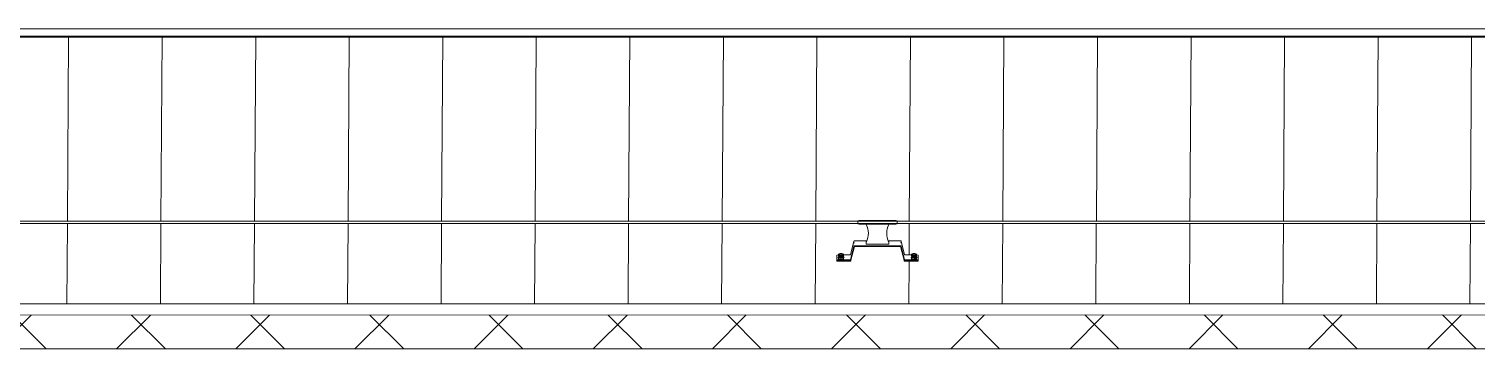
# Model space of a CAD drawing. Header units: millimetres. Extents: x 900982 to 1200730, y -305 to 27743.
# Drawn here: x 931736 to 936888, y 16569 to 17711 of the extents above; entities that cross this region are included whole.
import ezdxf

# ---------------------------------------------------------------- set-up
doc = ezdxf.new("R2010")
doc.units = ezdxf.units.MM
for name, color, linetype, lineweight in [('A-ROOF', 132, 'Continuous', 5), ('A-ROOF-PATT', 132, 'Continuous', 15), ('Q-SPCQ', 91, 'Continuous', 5)]:
    doc.layers.add(name, color=color, linetype=linetype, lineweight=lineweight)

# ---------------------------------------------------------------- blocks, each defined once
blk = doc.blocks.new('Static Line_Sayfa_Metal Deck_Pan Mount - Up to 15 _ pitch - Max 2 Users-1845519-SECTION - GRIDS 2A')
at = {"layer": 'Q-SPCQ'}
for p, q in [((1010152.4, 17024.9), (917357.6, 17024.9)), ((917357.6, 17016.9), (1010152.4, 17016.9)), ((934691.5, 17027.2), (934687.2, 17026.2)), ((934687.2, 17015.7), (934691.5, 17014.7)), ((934820.6, 17027.4), (934693.8, 17027.4)), ((934693.8, 17014.4), (934820.6, 17014.4)), ((934717.2, 17014.5), (934717.2, 17016.4)), ((934717.2, 17013.3), (934717.2, 17014.5)), ((934797.2, 17014.5), (934717.2, 17014.5)), ((934717.2, 17013.6), (934717.2, 17013.3)), ((934797.2, 17016.4), (934797.2, 17014.5)), ((934797.2, 17014.5), (934797.2, 17013.3)), ((934797.2, 17013.3), (934797.2, 17013.6)), ((934827.2, 17026.2), (934822.9, 17027.2)), ((934822.9, 17014.7), (934827.2, 17015.7)), ((934661, 16905.9), (934673.4, 16954.2)), ((934674.4, 16949.8), (934673.4, 16946)), ((934674.4, 16954.9), (934718.9, 16954.9)), ((934717.2, 16951.6), (934717.2, 16951.8)), ((934717.2, 16951.8), (934717.2, 16949.8)), ((934717.2, 16949.6), (934717.2, 16951.6)), ((934795.5, 16954.9), (934840.2, 16954.9)), ((934797.2, 16949.8), (934797.2, 16951.8)), ((934797.2, 16951.8), (934797.2, 16951.6)), ((934797.2, 16951.6), (934797.2, 16949.6)), ((934841.1, 16946.4), (934840.2, 16950.1)), ((934841.2, 16954.2), (934853.7, 16905.9)), ((934612.2, 16888.6), (934612.3, 16904.3)), ((934618.3, 16905.2), (934618.3, 16903.9)), ((934618.3, 16901.2), (934618.3, 16899.9)), ((934627.3, 16902.3), (934622.4, 16902.1)), ((934622.4, 16902.1), (934622.4, 16901.6)), ((934622.4, 16902.1), (934622.4, 16897.5)), ((934622.4, 16901.6), (934627.3, 16901.3)), ((934622.4, 16901.6), (934622.4, 16897)), ((934627.3, 16905.1), (934633.3, 16905.1)), ((934632.1, 16902.1), (934627.3, 16902.3)), ((934627.3, 16902.3), (934627.3, 16897.7)), ((934627.3, 16901.3), (934632.1, 16901.6)), ((934627.3, 16896.8), (934627.3, 16901.3)), ((934632.1, 16901.6), (934632.1, 16902.1)), ((934632.1, 16902.1), (934632.1, 16897.5)), ((934632.1, 16901.6), (934632.1, 16897)), ((934635.1, 16905.1), (934660, 16905.1)), ((934636.3, 16903.9), (934636.3, 16905.2)), ((934636.3, 16899.9), (934636.3, 16901.2)), ((934673.3, 16936.8), (934660.8, 16888.4)), ((934662.4, 16886.5), (934674.9, 16934.8)), ((934840.1, 16937.5), (934674.3, 16937.5)), ((934675.9, 16935.5), (934838.5, 16935.5)), ((934717.2, 16943.2), (934797.2, 16943.2)), ((934839.5, 16934.8), (934852, 16886.5)), ((934853.6, 16888.4), (934841.1, 16936.8)), ((934854.6, 16905.1), (934879.5, 16905.1)), ((934878.3, 16905.2), (934878.3, 16903.9)), ((934878.3, 16901.2), (934878.3, 16899.9)), ((934881.3, 16905.1), (934887.3, 16905.1)), ((934887.3, 16902.3), (934882.4, 16902.1)), ((934882.4, 16902.1), (934882.4, 16901.6)), ((934882.4, 16902.1), (934882.4, 16897.5)), ((934882.4, 16901.6), (934887.3, 16901.3)), ((934882.4, 16901.6), (934882.4, 16897)), ((934892.1, 16902.1), (934887.3, 16902.3)), ((934887.3, 16902.3), (934887.3, 16897.7)), ((934887.3, 16901.3), (934892.1, 16901.6)), ((934887.3, 16896.8), (934887.3, 16901.3)), ((934892.1, 16901.6), (934892.1, 16902.1)), ((934892.1, 16902.1), (934892.1, 16897.5)), ((934892.1, 16901.6), (934892.1, 16897)), ((934896.3, 16903.9), (934896.3, 16905.2)), ((934896.3, 16899.9), (934896.3, 16901.2)), ((934902.2, 16888.6), (934902.3, 16904.3)), ((934902.3, 16903.1), (934902.3, 16900.1)), ((934612.2, 16888.6), (934612.2, 16886.6)), ((934612.2, 16885.7), (934612.2, 16888.6)), ((934662.2, 16885.7), (934612.2, 16885.7)), ((934612.2, 16885.7), (934612.2, 16882.7)), ((934612.2, 16882.7), (934662.2, 16882.7)), ((934622.6, 16897.5), (934618.1, 16896.9)), ((934618.2, 16894.2), (934618.2, 16892.9)), ((934618.2, 16890.3), (934618.2, 16888.9)), ((934659.9, 16887.7), (934622.2, 16887.7)), ((934622.2, 16885.7), (934661.4, 16885.7)), ((934622.4, 16896.7), (934627.3, 16896.9)), ((934627.3, 16895.9), (934622.4, 16896.2)), ((934627.3, 16896.9), (934632.1, 16896.7)), ((934632.1, 16896.2), (934627.3, 16895.9)), ((934636.4, 16896.9), (934631.9, 16897.5)), ((934636.2, 16892.9), (934636.2, 16894.2)), ((934636.2, 16888.9), (934636.2, 16890.3)), ((934662.2, 16882.7), (934662.2, 16885.7)), ((934852.2, 16885.7), (934852.2, 16882.7)), ((934902.2, 16885.7), (934852.2, 16885.7)), ((934852.2, 16882.7), (934902.2, 16882.7)), ((934853, 16885.7), (934892.2, 16885.7)), ((934892.2, 16887.7), (934854.5, 16887.7)), ((934882.6, 16897.5), (934878.1, 16896.9)), ((934878.2, 16894.2), (934878.2, 16892.9)), ((934878.2, 16890.3), (934878.2, 16888.9)), ((934887.3, 16896.9), (934882.4, 16896.7)), ((934892.1, 16896.7), (934887.3, 16896.9)), ((934887.3, 16895.9), (934892.1, 16896.2)), ((934896.4, 16896.9), (934891.9, 16897.5)), ((934896.2, 16892.9), (934896.2, 16894.2)), ((934896.2, 16888.9), (934896.2, 16890.3)), ((934902.2, 16885.7), (934902.2, 16888.6)), ((934902.2, 16882.7), (934902.2, 16885.7))]:
    blk.add_line(p, q, dxfattribs=at)
at = {"layer": 'Q-SPCQ', "flags": 128}
for points in [[(934691.5, 17027.2), (934691.9, 17027.3), (934692.3, 17027.3), (934692.7, 17027.4), (934693.1, 17027.4), (934693.5, 17027.4), (934693.8, 17027.4)], [(934693.8, 17014.4), (934693.4, 17014.4), (934693, 17014.5), (934692.6, 17014.5), (934692.2, 17014.6), (934691.8, 17014.6), (934691.5, 17014.7)], [(934820.6, 17027.4), (934821, 17027.4), (934821.4, 17027.4), (934821.8, 17027.4), (934822.2, 17027.3), (934822.6, 17027.2), (934822.9, 17027.2)], [(934822.9, 17014.7), (934822.5, 17014.6), (934822.1, 17014.6), (934821.8, 17014.5), (934821.4, 17014.5), (934821, 17014.4), (934820.6, 17014.4)], [(934618.2, 16894.2), (934618.6, 16895.9), (934619.3, 16897), (934619.9, 16897.5), (934620.4, 16897.8), (934620.8, 16898), (934621, 16898.1), (934621.3, 16898.2), (934621.5, 16898.2), (934621.7, 16898.3), (934621.8, 16898.3), (934622, 16898.4), (934622.1, 16898.4), (934622.3, 16898.4), (934622.5, 16898.4), (934622.6, 16898.5), (934622.8, 16898.5), (934622.9, 16898.5), (934623.1, 16898.5), (934623.3, 16898.5), (934623.4, 16898.5), (934623.6, 16898.6), (934623.8, 16898.6), (934623.9, 16898.6), (934624.1, 16898.6), (934624.3, 16898.6), (934624.5, 16898.6), (934624.7, 16898.6), (934624.9, 16898.6), (934625.1, 16898.6), (934625.3, 16898.6), (934625.5, 16898.7), (934625.7, 16898.7), (934625.9, 16898.7), (934626.1, 16898.7), (934626.3, 16898.7), (934626.5, 16898.7), (934626.8, 16898.7), (934627, 16898.7), (934627.2, 16898.7), (934627.2, 16898.7)], [(934618.3, 16905.2), (934618.7, 16906.9), (934619.4, 16907.9), (934620, 16908.5), (934620.5, 16908.8), (934620.8, 16909), (934621.1, 16909.1), (934621.3, 16909.2), (934621.5, 16909.2), (934621.7, 16909.3), (934621.9, 16909.3), (934622.1, 16909.3), (934622.2, 16909.3), (934622.4, 16909.4), (934622.5, 16909.4), (934622.7, 16909.4), (934622.8, 16909.4), (934623, 16909.5), (934623.2, 16909.5), (934623.3, 16909.5), (934623.5, 16909.5), (934623.7, 16909.5), (934623.8, 16909.5), (934624, 16909.5), (934624.2, 16909.6), (934624.4, 16909.6), (934624.6, 16909.6), (934624.8, 16909.6), (934625, 16909.6), (934625.2, 16909.6), (934625.4, 16909.6), (934625.6, 16909.6), (934625.8, 16909.6), (934626, 16909.6), (934626.2, 16909.6), (934626.4, 16909.6), (934626.6, 16909.6), (934626.8, 16909.6), (934627, 16909.6), (934627.2, 16909.6), (934627.3, 16909.6)], [(934618.3, 16901.2), (934618.6, 16902.9), (934619.4, 16904), (934620, 16904.5), (934620.4, 16904.8), (934620.8, 16905), (934621.1, 16905.1), (934621.3, 16905.2), (934621.5, 16905.2), (934621.7, 16905.3), (934621.9, 16905.3), (934622, 16905.3), (934622.2, 16905.4), (934622.3, 16905.4), (934622.5, 16905.4), (934622.7, 16905.4), (934622.8, 16905.4), (934623, 16905.5), (934623.1, 16905.5), (934623.3, 16905.5), (934623.5, 16905.5), (934623.6, 16905.5), (934623.8, 16905.5), (934624, 16905.6), (934624.2, 16905.6), (934624.4, 16905.6), (934624.5, 16905.6), (934624.7, 16905.6), (934624.9, 16905.6), (934625.1, 16905.6), (934625.3, 16905.6), (934625.5, 16905.6), (934625.7, 16905.6), (934626, 16905.6), (934626.2, 16905.6), (934626.4, 16905.6), (934626.6, 16905.6), (934626.8, 16905.7), (934627, 16905.7), (934627.2, 16905.7), (934627.3, 16905.7)], [(934636.2, 16894.2), (934635.9, 16895.9), (934635.2, 16897), (934634.5, 16897.5), (934634.1, 16897.8), (934633.7, 16898), (934633.4, 16898.1), (934633.2, 16898.2), (934633, 16898.2), (934632.8, 16898.3), (934632.6, 16898.3), (934632.5, 16898.4), (934632.3, 16898.4), (934632.2, 16898.4), (934632, 16898.4), (934631.9, 16898.5), (934631.7, 16898.5), (934631.5, 16898.5), (934631.4, 16898.5), (934631.2, 16898.5), (934631.1, 16898.5), (934630.9, 16898.6), (934630.7, 16898.6), (934630.5, 16898.6), (934630.3, 16898.6), (934630.2, 16898.6), (934630, 16898.6), (934629.8, 16898.6), (934629.6, 16898.6), (934629.4, 16898.6), (934629.2, 16898.6), (934629, 16898.7), (934628.8, 16898.7), (934628.6, 16898.7), (934628.4, 16898.7), (934628.1, 16898.7), (934627.9, 16898.7), (934627.7, 16898.7), (934627.5, 16898.7), (934627.3, 16898.7), (934627.2, 16898.7)], [(934636.3, 16905.2), (934635.9, 16906.9), (934635.2, 16907.9), (934634.6, 16908.5), (934634.1, 16908.8), (934633.8, 16909), (934633.5, 16909.1), (934633.3, 16909.2), (934633.1, 16909.2), (934632.9, 16909.3), (934632.7, 16909.3), (934632.6, 16909.3), (934632.4, 16909.3), (934632.2, 16909.4), (934632.1, 16909.4), (934631.9, 16909.4), (934631.8, 16909.4), (934631.6, 16909.5), (934631.5, 16909.5), (934631.3, 16909.5), (934631.1, 16909.5), (934630.9, 16909.5), (934630.8, 16909.5), (934630.6, 16909.5), (934630.4, 16909.6), (934630.2, 16909.6), (934630, 16909.6), (934629.8, 16909.6), (934629.6, 16909.6), (934629.5, 16909.6), (934629.2, 16909.6), (934629, 16909.6), (934628.8, 16909.6), (934628.6, 16909.6), (934628.4, 16909.6), (934628.2, 16909.6), (934628, 16909.6), (934627.8, 16909.6), (934627.6, 16909.6), (934627.4, 16909.6), (934627.3, 16909.6)], [(934636.3, 16901.2), (934635.9, 16902.9), (934635.2, 16904), (934634.6, 16904.5), (934634.1, 16904.8), (934633.8, 16905), (934633.5, 16905.1), (934633.2, 16905.2), (934633, 16905.2), (934632.9, 16905.3), (934632.7, 16905.3), (934632.5, 16905.3), (934632.4, 16905.4), (934632.2, 16905.4), (934632.1, 16905.4), (934631.9, 16905.4), (934631.7, 16905.4), (934631.6, 16905.5), (934631.4, 16905.5), (934631.3, 16905.5), (934631.1, 16905.5), (934630.9, 16905.5), (934630.7, 16905.5), (934630.6, 16905.6), (934630.4, 16905.6), (934630.2, 16905.6), (934630, 16905.6), (934629.8, 16905.6), (934629.6, 16905.6), (934629.4, 16905.6), (934629.2, 16905.6), (934629, 16905.6), (934628.8, 16905.6), (934628.6, 16905.6), (934628.4, 16905.6), (934628.2, 16905.6), (934628, 16905.6), (934627.8, 16905.7), (934627.6, 16905.7), (934627.3, 16905.7), (934627.3, 16905.7)], [(934878.2, 16894.2), (934878.6, 16895.9), (934879.3, 16897), (934879.9, 16897.5), (934880.4, 16897.8), (934880.8, 16898), (934881, 16898.1), (934881.3, 16898.2), (934881.5, 16898.2), (934881.7, 16898.3), (934881.8, 16898.3), (934882, 16898.4), (934882.1, 16898.4), (934882.3, 16898.4), (934882.5, 16898.4), (934882.6, 16898.5), (934882.8, 16898.5), (934882.9, 16898.5), (934883.1, 16898.5), (934883.3, 16898.5), (934883.4, 16898.5), (934883.6, 16898.6), (934883.8, 16898.6), (934883.9, 16898.6), (934884.1, 16898.6), (934884.3, 16898.6), (934884.5, 16898.6), (934884.7, 16898.6), (934884.9, 16898.6), (934885.1, 16898.6), (934885.3, 16898.6), (934885.5, 16898.7), (934885.7, 16898.7), (934885.9, 16898.7), (934886.1, 16898.7), (934886.3, 16898.7), (934886.5, 16898.7), (934886.8, 16898.7), (934887, 16898.7), (934887.2, 16898.7), (934887.2, 16898.7)], [(934878.3, 16905.2), (934878.7, 16906.9), (934879.4, 16907.9), (934880, 16908.5), (934880.5, 16908.8), (934880.8, 16909), (934881.1, 16909.1), (934881.3, 16909.2), (934881.5, 16909.2), (934881.7, 16909.3), (934881.9, 16909.3), (934882.1, 16909.3), (934882.2, 16909.3), (934882.4, 16909.4), (934882.5, 16909.4), (934882.7, 16909.4), (934882.8, 16909.4), (934883, 16909.5), (934883.2, 16909.5), (934883.3, 16909.5), (934883.5, 16909.5), (934883.7, 16909.5), (934883.8, 16909.5), (934884, 16909.5), (934884.2, 16909.6), (934884.4, 16909.6), (934884.6, 16909.6), (934884.8, 16909.6), (934885, 16909.6), (934885.2, 16909.6), (934885.4, 16909.6), (934885.6, 16909.6), (934885.8, 16909.6), (934886, 16909.6), (934886.2, 16909.6), (934886.4, 16909.6), (934886.6, 16909.6), (934886.8, 16909.6), (934887, 16909.6), (934887.2, 16909.6), (934887.3, 16909.6)], [(934878.3, 16901.2), (934878.6, 16902.9), (934879.4, 16904), (934880, 16904.5), (934880.4, 16904.8), (934880.8, 16905), (934881.1, 16905.1), (934881.3, 16905.2), (934881.5, 16905.2), (934881.7, 16905.3), (934881.9, 16905.3), (934882, 16905.3), (934882.2, 16905.4), (934882.3, 16905.4), (934882.5, 16905.4), (934882.7, 16905.4), (934882.8, 16905.4), (934883, 16905.5), (934883.1, 16905.5), (934883.3, 16905.5), (934883.5, 16905.5), (934883.6, 16905.5), (934883.8, 16905.5), (934884, 16905.6), (934884.2, 16905.6), (934884.4, 16905.6), (934884.5, 16905.6), (934884.7, 16905.6), (934884.9, 16905.6), (934885.1, 16905.6), (934885.3, 16905.6), (934885.5, 16905.6), (934885.7, 16905.6), (934886, 16905.6), (934886.2, 16905.6), (934886.4, 16905.6), (934886.6, 16905.6), (934886.8, 16905.7), (934887, 16905.7), (934887.2, 16905.7), (934887.3, 16905.7)], [(934896.2, 16894.2), (934895.9, 16895.9), (934895.2, 16897), (934894.5, 16897.5), (934894.1, 16897.8), (934893.7, 16898), (934893.4, 16898.1), (934893.2, 16898.2), (934893, 16898.2), (934892.8, 16898.3), (934892.6, 16898.3), (934892.5, 16898.4), (934892.3, 16898.4), (934892.2, 16898.4), (934892, 16898.4), (934891.9, 16898.5), (934891.7, 16898.5), (934891.5, 16898.5), (934891.4, 16898.5), (934891.2, 16898.5), (934891.1, 16898.5), (934890.9, 16898.6), (934890.7, 16898.6), (934890.5, 16898.6), (934890.3, 16898.6), (934890.2, 16898.6), (934890, 16898.6), (934889.8, 16898.6), (934889.6, 16898.6), (934889.4, 16898.6), (934889.2, 16898.6), (934889, 16898.7), (934888.8, 16898.7), (934888.6, 16898.7), (934888.4, 16898.7), (934888.1, 16898.7), (934887.9, 16898.7), (934887.7, 16898.7), (934887.5, 16898.7), (934887.3, 16898.7), (934887.2, 16898.7)], [(934896.3, 16905.2), (934895.9, 16906.9), (934895.2, 16907.9), (934894.6, 16908.5), (934894.1, 16908.8), (934893.8, 16909), (934893.5, 16909.1), (934893.3, 16909.2), (934893.1, 16909.2), (934892.9, 16909.3), (934892.7, 16909.3), (934892.6, 16909.3), (934892.4, 16909.3), (934892.2, 16909.4), (934892.1, 16909.4), (934891.9, 16909.4), (934891.8, 16909.4), (934891.6, 16909.5), (934891.5, 16909.5), (934891.3, 16909.5), (934891.1, 16909.5), (934890.9, 16909.5), (934890.8, 16909.5), (934890.6, 16909.5), (934890.4, 16909.6), (934890.2, 16909.6), (934890, 16909.6), (934889.8, 16909.6), (934889.6, 16909.6), (934889.5, 16909.6), (934889.2, 16909.6), (934889, 16909.6), (934888.8, 16909.6), (934888.6, 16909.6), (934888.4, 16909.6), (934888.2, 16909.6), (934888, 16909.6), (934887.8, 16909.6), (934887.6, 16909.6), (934887.4, 16909.6), (934887.3, 16909.6)], [(934896.3, 16901.2), (934895.9, 16902.9), (934895.2, 16904), (934894.6, 16904.5), (934894.1, 16904.8), (934893.8, 16905), (934893.5, 16905.1), (934893.2, 16905.2), (934893, 16905.2), (934892.9, 16905.3), (934892.7, 16905.3), (934892.5, 16905.3), (934892.4, 16905.4), (934892.2, 16905.4), (934892.1, 16905.4), (934891.9, 16905.4), (934891.7, 16905.4), (934891.6, 16905.5), (934891.4, 16905.5), (934891.3, 16905.5), (934891.1, 16905.5), (934890.9, 16905.5), (934890.7, 16905.5), (934890.6, 16905.6), (934890.4, 16905.6), (934890.2, 16905.6), (934890, 16905.6), (934889.8, 16905.6), (934889.6, 16905.6), (934889.4, 16905.6), (934889.2, 16905.6), (934889, 16905.6), (934888.8, 16905.6), (934888.6, 16905.6), (934888.4, 16905.6), (934888.2, 16905.6), (934888, 16905.6), (934887.8, 16905.7), (934887.6, 16905.7), (934887.3, 16905.7), (934887.3, 16905.7)], [(934618.2, 16890.3), (934618.6, 16891.9), (934619.3, 16893), (934619.9, 16893.6), (934620.4, 16893.8), (934620.7, 16894), (934621, 16894.1), (934621.2, 16894.2), (934621.5, 16894.3), (934621.6, 16894.3), (934621.8, 16894.3), (934622, 16894.4), (934622.1, 16894.4), (934622.3, 16894.4), (934622.4, 16894.5), (934622.6, 16894.5), (934622.7, 16894.5), (934622.9, 16894.5), (934623.1, 16894.5), (934623.2, 16894.5), (934623.4, 16894.6), (934623.6, 16894.6), (934623.7, 16894.6), (934623.9, 16894.6), (934624.1, 16894.6), (934624.3, 16894.6), (934624.5, 16894.6), (934624.7, 16894.6), (934624.9, 16894.6), (934625.1, 16894.7), (934625.3, 16894.7), (934625.5, 16894.7), (934625.7, 16894.7), (934625.9, 16894.7), (934626.1, 16894.7), (934626.3, 16894.7), (934626.5, 16894.7), (934626.7, 16894.7), (934626.9, 16894.7), (934627.2, 16894.7), (934627.2, 16894.7)], [(934636.2, 16890.3), (934635.8, 16891.9), (934635.1, 16893), (934634.5, 16893.6), (934634, 16893.8), (934633.7, 16894), (934633.4, 16894.1), (934633.2, 16894.2), (934633, 16894.3), (934632.8, 16894.3), (934632.6, 16894.3), (934632.5, 16894.4), (934632.3, 16894.4), (934632.1, 16894.4), (934632, 16894.5), (934631.8, 16894.5), (934631.7, 16894.5), (934631.5, 16894.5), (934631.4, 16894.5), (934631.2, 16894.5), (934631, 16894.6), (934630.9, 16894.6), (934630.7, 16894.6), (934630.5, 16894.6), (934630.3, 16894.6), (934630.1, 16894.6), (934629.9, 16894.6), (934629.7, 16894.6), (934629.6, 16894.6), (934629.4, 16894.7), (934629.2, 16894.7), (934629, 16894.7), (934628.7, 16894.7), (934628.5, 16894.7), (934628.3, 16894.7), (934628.1, 16894.7), (934627.9, 16894.7), (934627.7, 16894.7), (934627.5, 16894.7), (934627.3, 16894.7), (934627.2, 16894.7)], [(934878.2, 16890.3), (934878.6, 16891.9), (934879.3, 16893), (934879.9, 16893.6), (934880.4, 16893.8), (934880.7, 16894), (934881, 16894.1), (934881.2, 16894.2), (934881.5, 16894.3), (934881.6, 16894.3), (934881.8, 16894.3), (934882, 16894.4), (934882.1, 16894.4), (934882.3, 16894.4), (934882.4, 16894.5), (934882.6, 16894.5), (934882.7, 16894.5), (934882.9, 16894.5), (934883.1, 16894.5), (934883.2, 16894.5), (934883.4, 16894.6), (934883.6, 16894.6), (934883.7, 16894.6), (934883.9, 16894.6), (934884.1, 16894.6), (934884.3, 16894.6), (934884.5, 16894.6), (934884.7, 16894.6), (934884.9, 16894.6), (934885.1, 16894.7), (934885.3, 16894.7), (934885.5, 16894.7), (934885.7, 16894.7), (934885.9, 16894.7), (934886.1, 16894.7), (934886.3, 16894.7), (934886.5, 16894.7), (934886.7, 16894.7), (934886.9, 16894.7), (934887.2, 16894.7), (934887.2, 16894.7)], [(934896.2, 16890.3), (934895.8, 16891.9), (934895.1, 16893), (934894.5, 16893.6), (934894, 16893.8), (934893.7, 16894), (934893.4, 16894.1), (934893.2, 16894.2), (934893, 16894.3), (934892.8, 16894.3), (934892.6, 16894.3), (934892.5, 16894.4), (934892.3, 16894.4), (934892.1, 16894.4), (934892, 16894.5), (934891.8, 16894.5), (934891.7, 16894.5), (934891.5, 16894.5), (934891.4, 16894.5), (934891.2, 16894.5), (934891, 16894.6), (934890.9, 16894.6), (934890.7, 16894.6), (934890.5, 16894.6), (934890.3, 16894.6), (934890.1, 16894.6), (934889.9, 16894.6), (934889.7, 16894.6), (934889.6, 16894.6), (934889.4, 16894.7), (934889.2, 16894.7), (934889, 16894.7), (934888.7, 16894.7), (934888.5, 16894.7), (934888.3, 16894.7), (934888.1, 16894.7), (934887.9, 16894.7), (934887.7, 16894.7), (934887.5, 16894.7), (934887.3, 16894.7), (934887.2, 16894.7)]]:
    blk.add_lwpolyline(points, dxfattribs=at)
at = {"layer": 'Q-SPCQ'}
for centre, major_axis, ratio, start_param, end_param in [((934687.2, 17020.9), (0, 5.22), 0.000553, 0.087266, 1.064157), ((934687.2, 17020.9), (0, 5.22), 0.000553, 1.238237, 2.040821), ((934687.2, 17020.9), (0, 5.22), 0.000553, 2.181662, 3.141462), ((934687.2, 17020.9), (0, 5.22), 0.000553, 3.141593, 3.228859), ((934654.5, 16982.7), (-70, 0.4), 0.996195, 3.429686, 3.60672), ((934654.5, 16982.5), (-70, 0.4), 0.996195, 2.689154, 3.60672), ((934860, 16982.5), (-70, 0.4), 0.996195, 5.830747, 6.748313), ((934860, 16982.7), (-70, 0.4), 0.996195, 5.830747, 6.009742), ((934827.2, 17020.9), (0, 5.22), 0.000553, 0.087266, 1.064622), ((934827.2, 17020.9), (0, 5.22), 0.000553, 1.238237, 2.040821), ((934827.2, 17020.9), (0, 5.22), 0.000553, 2.181662, 3.141593), ((934827.2, 17020.9), (0, 5.22), 0.000553, 3.141723, 3.228859), ((934674.4, 16953.9), (-1, 0.006), 0.996195, 4.938506, 6.03737), ((934654.5, 16982.7), (-70, 0.4), 0.996195, 2.689154, 2.918546), ((934860, 16982.7), (-70, 0.4), 0.996195, 0.235736, 0.465127), ((934840.2, 16953.9), (-1, 0.006), 0.996195, 3.400097, 4.718734), ((934622.3, 16904.3), (10, 0), 0.087156, 2.09384, 3.141038), ((934627.3, 16899.9), (9, 0), 0.087156, 1.915454, 4.711834), ((934627.3, 16903.9), (9, 0), 0.087156, 1.915454, 3.664636), ((934627.3, 16903.9), (9, 0), 0.087156, 5.759031, 7.853427), ((934627.3, 16903.9), (9, 0), 0.087156, 4.711834, 5.576632), ((934627.3, 16899.9), (9, 0), 0.087156, 4.711834, 7.853427), ((934660, 16906.1), (-1, 0.006), 0.996195, 1.577141, 2.895778), ((934674.3, 16936.5), (-1, 0.006), 0.996195, 4.718734, 6.03737), ((934675.9, 16934.5), (-1, 0.006), 0.996195, 4.718734, 6.03737), ((934717.2, 16950.2), (0, 7), 0.000553, 1.658063, 3.228859), ((934797.2, 16950.2), (0, 7), 0.000553, 1.658063, 3.228859), ((934838.5, 16934.5), (-1, 0.006), 0.996195, 3.400097, 4.718734), ((934840.1, 16936.5), (-1, 0.006), 0.996195, 3.400097, 4.498961), ((934854.6, 16906.1), (-1, 0.006), 0.996195, 0.258504, 1.577141), ((934887.3, 16903.9), (9, 0), 0.087156, 1.571576, 3.664636), ((934887.3, 16899.9), (9, 0), 0.087156, 1.570241, 4.711834), ((934887.3, 16903.9), (9, 0), 0.087156, 3.838502, 4.711834), ((934887.3, 16903.9), (9, 0), 0.087156, 4.711834, 5.576632), ((934887.3, 16899.9), (9, 0), 0.087156, 4.711834, 7.853427), ((934887.3, 16903.9), (9, 0), 0.087156, 5.759031, 7.509336), ((934892.3, 16904.3), (10, 0), 0.087156, 0, 1.046642), ((934622.2, 16888.6), (10, 0), 0.087156, 3.141593, 4.711834), ((934622.2, 16886.6), (10, 0), 0.087156, 3.141593, 4.711834), ((934627.3, 16896.4), (11, 0), 0.087156, 1.570241, 3.664636), ((934627.2, 16888.9), (9, 0), 0.087156, 1.915454, 4.711834), ((934627.2, 16892.9), (9, 0), 0.087156, 1.570241, 3.664636), ((934627.2, 16892.9), (9, 0), 0.087156, 5.759031, 7.853427), ((934627.2, 16888.9), (9, 0), 0.087156, 4.711834, 7.509336), ((934627.3, 16896.4), (11, 0), 0.087156, 5.759031, 7.853427), ((934659.9, 16888.7), (-1, 0.006), 0.996195, 1.577141, 2.895778), ((934661.4, 16886.7), (-1, 0.006), 0.996195, 1.577141, 2.895778), ((934853, 16886.7), (-1, 0.006), 0.996195, 0.258504, 1.577141), ((934854.5, 16888.7), (-1, 0.006), 0.996195, 0.258504, 1.577141), ((934887.3, 16896.4), (11, 0), 0.087156, 1.570241, 3.664636), ((934887.2, 16888.9), (9, 0), 0.087156, 1.915454, 4.711834), ((934887.2, 16892.9), (9, 0), 0.087156, 1.915454, 3.664636), ((934887.2, 16892.9), (9, 0), 0.087156, 5.759031, 7.853427), ((934887.2, 16892.9), (9, 0), 0.087156, 4.711834, 5.576632), ((934887.2, 16888.9), (9, 0), 0.087156, 4.711834, 7.853427), ((934887.3, 16896.4), (11, 0), 0.087156, 5.759031, 7.853427), ((934892.2, 16888.6), (10, 0), 0.087156, 4.711834, 6.28263), ((934892.2, 16886.6), (10, 0), 0.087156, 4.711834, 6.28263)]:
    blk.add_ellipse(centre, major_axis=major_axis, ratio=ratio, start_param=start_param, end_param=end_param, dxfattribs=at)
for points in [[(934627.3, 16897.7), (934626.5, 16897.8), (934624.8, 16897.8), (934623.2, 16897.6), (934622.4, 16897.5)], [(934622.4, 16897.5), (934622.4, 16897.5), (934622.4, 16897.4), (934622.4, 16897.2), (934622.4, 16897)], [(934622.4, 16897), (934623.2, 16897.1), (934624.8, 16897.1), (934626.4, 16896.9), (934627.3, 16896.8)], [(934632.1, 16897.5), (934631.3, 16897.6), (934629.7, 16897.8), (934628.1, 16897.8), (934627.3, 16897.7)], [(934627.3, 16896.8), (934628.1, 16896.9), (934629.7, 16897.1), (934631.3, 16897.1), (934632.1, 16897)], [(934632.1, 16897), (934632.1, 16897.2), (934632.1, 16897.4), (934632.1, 16897.5), (934632.1, 16897.5)], [(934882.4, 16897.5), (934883.2, 16897.6), (934884.8, 16897.8), (934886.5, 16897.8), (934887.3, 16897.7)], [(934882.4, 16897), (934882.4, 16897.2), (934882.4, 16897.4), (934882.4, 16897.5), (934882.4, 16897.5)], [(934887.3, 16896.8), (934886.4, 16896.9), (934884.8, 16897.1), (934883.2, 16897.1), (934882.4, 16897)], [(934887.3, 16897.7), (934888.1, 16897.8), (934889.7, 16897.8), (934891.3, 16897.6), (934892.1, 16897.5)], [(934892.1, 16897), (934891.3, 16897.1), (934889.7, 16897.1), (934888.1, 16896.9), (934887.3, 16896.8)], [(934892.1, 16897.5), (934892.1, 16897.5), (934892.1, 16897.4), (934892.1, 16897.2), (934892.1, 16897)]]:
    blk.add_open_spline(points, degree=3, dxfattribs=at)
blk = doc.blocks.new('Ridge Capping - Ridge Capping-1882401-SECTION - GRIDS 2A')
at = {"layer": 'A-ROOF'}
for p, q in [((910524.4, 17684.7), (1021760.8, 17684.7)), ((910524.4, 17681), (1021760.8, 17681)), ((1021760.8, 17710.8), (910524.5, 17710.9))]:
    blk.add_line(p, q, dxfattribs=at)

msp = doc.modelspace()

# ---------------------------------------------------------------- hatches: boundary and pattern name
at = {"layer": 'A-ROOF-PATT', "lineweight": 5}
h = msp.add_hatch(dxfattribs=at)
h.set_pattern_fill('FP_3', color=256, style=0, pattern_type=2)
h.set_pattern_definition([(89.638, (-19.27, 413459.42), (-332.99965, -0.00109), [])])
h.paths.add_polyline_path([(1013396.2, 17006.6), (1013396.2, 17007.8), (1013387.2, 17007.8)])
h.paths.add_polyline_path([(1013258.7, 17008.2), (1013258.7, 17006.7), (1013256, 17007.9)])
h.paths.add_polyline_path([(914851.3, 17009), (914851.3, 17010.2), (914842.3, 17010.1)])
h.paths.add_polyline_path([(914713.8, 17009.7), (914713.8, 17008.2), (914710.3, 17009.3)])
h.paths.add_polyline_path([(913942.5, 17006.1), (913942.5, 17007.4), (913932.6, 17007.3)])
h.paths.add_polyline_path([(911611.8, 17018.4), (911608.4, 17009.3), (911607.4, 17019.2), (911610.3, 17018.7)])
h.paths.add_polyline_path([(911615.8, 17016.6), (911610.4, 17009), (911613, 17017.9)])
h.paths.add_polyline_path([(911619.2, 17013.8), (911613.8, 17011.7), (911615.8, 17016.6)])
h.paths.add_polyline_path([(913561.9, 17011.2), (913561.9, 17012.3), (913564.6, 17011.4)])
h.paths.add_polyline_path([(915661.9, 17018.2), (915661.9, 17019.3), (915667.1, 17018.5)])
h.paths.add_polyline_path([(916201.2, 17020), (916211.3, 17021.1), (916206.5, 17020.3)])
h.paths.add_polyline_path([(916649.4, 17021.6), (916649.4, 17022.5), (916653, 17021.7)])
h.paths.add_polyline_path([(1012106.7, 17017.2), (1012106.7, 17018.4), (1012108.3, 17017.3)])
h.paths.add_polyline_path([(1014206.8, 17010.5), (1014206.8, 17011.6), (1014210.6, 17010.7)])
h.paths.add_polyline_path([(1014746.1, 17008.7), (1014756.2, 17009.8), (1014750, 17008.9)])
h.paths.add_polyline_path([(1015890.8, 17013.8), (1015899.7, 17005.4), (1015898.2, 17003.2), (1015903.5, 17000.6), (1015899.7, 16998.4), (1015898.2, 16996.5), (1015903.5, 16994.3), (1015908.8, 16996.5), (1015911, 17001.8), (1015910, 17015.7), (1015905.4, 17009.3), (1015903.5, 17009.3), (1015901.5, 17009), (1015899.2, 17009), (1015898.2, 17007.1), (1015894.2, 17010.7)])
h.paths.add_polyline_path([(1016226.9, 16735), (1016226.9, 16878.7), (1016096.9, 16878.7), (1016096.9, 16881.7), (1015965, 16881.7), (1015965, 16878.7), (1015936.8, 16878.7), (1015936.8, 16881.7), (1015804.9, 16881.7), (1015804.9, 16878.7), (1015674.9, 16878.7), (1015675, 16952.5), (1015886, 16953.7), (1015885.4, 16999.3), (1015821.4, 16998.6), (1015631, 16999.3), (1015403.7, 17000), (1015373, 16999.8), (1014892.4, 17001.6), (1014802.5, 17001.7), (1013948.7, 17005.5), (1013881.3, 17005.1), (1013836.3, 17004.9), (1013289.4, 17007.3), (1013287.9, 17007.9), (1013227.2, 17007.3), (1013139.8, 17007.7), (1013078.6, 17007.3), (1010221.4, 17017), (1010221.4, 17015.7), (1010191.4, 17014.5), (1010186, 16998.3), (1010184.2, 16982.5), (1010186, 16966.6), (1010191.4, 16954.9), (1010234.4, 16954.9), (1010232.7, 16935.5), (1010068.5, 16937.5), (1010068.6, 16954.9), (1010113.1, 16954.9), (1010116.8, 16966.6), (1010118.6, 16982.5), (1010116.8, 16998.3), (1010111.4, 17014.5), (1010081.4, 17015.7), (1010081.4, 17017), (1004415.3, 17015.7), (1004415.3, 17014.5), (1004391.8, 17014.5), (1004386.4, 16998.3), (1004384.6, 16982.5), (1004386.5, 16966.6), (1004391.9, 16954.9), (1004434.8, 16954.9), (1004433.2, 16935.5), (1004268.9, 16937.5), (1004269, 16954.9), (1004313.6, 16954.9), (1004317.3, 16966.6), (1004319.1, 16982.5), (1004317.3, 16998.3), (1004311.9, 17014.5), (1004281.9, 17015.7), (1004281.9, 17017), (998615.7, 17015.7), (998615.7, 17014.5), (998592.3, 17014.5), (998586.9, 16998.3), (998585.1, 16982.5), (998586.9, 16966.6), (998592.3, 16954.9), (998635.3, 16954.9), (998633.6, 16935.5), (998469.4, 16937.5), (998469.5, 16954.9), (998514, 16954.9), (998517.7, 16966.6), (998519.5, 16982.5), (998517.7, 16998.3), (998512.3, 17014.5), (998482.3, 17015.7), (998482.3, 17017), (992816.2, 17015.7), (992816.2, 17014.5), (992792.7, 17014.5), (992787.3, 16998.3), (992785.5, 16982.5), (992787.3, 16966.6), (992792.8, 16954.9), (992835.7, 16954.9), (992834.1, 16935.5), (992669.8, 16937.5), (992669.9, 16954.9), (992714.5, 16954.9), (992718.2, 16966.6), (992720, 16982.5), (992718.2, 16998.3), (992712.8, 17014.5), (992682.7, 17015.7), (992682.7, 17017), (987016.6, 17015.7), (987016.6, 17014.5), (986993.2, 17014.5), (986987.8, 16998.3), (986986, 16982.5), (986987.8, 16966.6), (986993.2, 16954.9), (987036.2, 16954.9), (987034.5, 16935.5), (986870.3, 16937.5), (986870.4, 16954.9), (986914.9, 16954.9), (986918.6, 16966.6), (986920.4, 16982.5), (986916.4, 17005), (986913.2, 17014.5), (986883.2, 17015.7), (986883.2, 17017), (981217.1, 17015.7), (981217.1, 17014.5), (981193.6, 17014.5), (981188.2, 16998.3), (981186.4, 16982.5), (981188.2, 16966.6), (981193.6, 16954.9), (981236.6, 16954.9), (981235, 16935.5), (981070.7, 16937.5), (981070.8, 16954.9), (981115.4, 16954.9), (981119.1, 16966.6), (981120.9, 16982.5), (981119.1, 16998.3), (981113.6, 17014.5), (981083.6, 17015.7), (981083.6, 17017), (975417.5, 17015.7), (975417.5, 17014.5), (975394.1, 17014.5), (975388.7, 16998.3), (975386.9, 16982.5), (975388.7, 16966.6), (975394.1, 16954.9), (975437.1, 16954.9), (975435.4, 16935.5), (975271.2, 16937.5), (975271.3, 16954.9), (975315.8, 16954.9), (975319.5, 16966.6), (975321.3, 16982.5), (975319.5, 16998.3), (975314.1, 17014.5), (975284.1, 17015.7), (975284.1, 17017), (969617.9, 17015.7), (969617.9, 17014.5), (969594.5, 17014.5), (969589.1, 16998.3), (969587.3, 16982.5), (969589.1, 16966.6), (969594.5, 16954.9), (969637.5, 16954.9), (969635.9, 16935.5), (969471.6, 16937.5), (969471.7, 16954.9), (969516.2, 16954.9), (969519.9, 16966.6), (969521.8, 16982.5), (969519.9, 16998.3), (969514.5, 17014.5), (969484.5, 17015.7), (969484.5, 17017), (963818.4, 17015.7), (963817.1, 17014.5), (963795, 17014.5), (963789.6, 16998.3), (963787.8, 16982.5), (963789.6, 16966.6), (963795, 16954.9), (963838, 16954.9), (963836.3, 16935.5), (963672.1, 16937.5), (963672.2, 16954.9), (963716.7, 16954.9), (963720.4, 16966.6), (963722.2, 16982.5), (963720.4, 16998.3), (963715, 17014.5), (963685, 17015.7), (963685, 17017), (958018.8, 17015.7), (958018.8, 17014.5), (957995.4, 17014.5), (957990, 16998.3), (957988.2, 16982.5), (957990, 16966.6), (957995.4, 16954.9), (958038.4, 16954.9), (958036.8, 16935.5), (957872.5, 16937.5), (957872.6, 16954.9), (957917.1, 16954.9), (957920.8, 16966.6), (957922.7, 16982.5), (957920.8, 16998.3), (957915.4, 17014.5), (957885.4, 17015.7), (957885.4, 17017), (952219.3, 17015.7), (952219.3, 17014.5), (952195.9, 17014.5), (952190.5, 16998.3), (952188.6, 16982.5), (952190.5, 16966.6), (952195.9, 16954.9), (952238.9, 16954.9), (952237.2, 16935.5), (952073, 16937.5), (952073.1, 16954.9), (952117.6, 16954.9), (952121.3, 16966.6), (952123.1, 16982.5), (952121.3, 16998.3), (952115.9, 17014.5), (952085.9, 17015.7), (952085.9, 17017), (946419.7, 17015.7), (946419.7, 17014.5), (946396.3, 17014.5), (946390.9, 16998.3), (946389.1, 16982.5), (946390.9, 16966.6), (946396.3, 16954.9), (946439.3, 16954.9), (946437.6, 16935.5), (946273.4, 16937.5), (946273.5, 16954.9), (946318, 16954.9), (946321.7, 16966.6), (946323.6, 16982.5), (946321.7, 16998.3), (946316.3, 17014.5), (946286.3, 17015.7), (946286.3, 17017), (940620.2, 17015.7), (940620.2, 17014.5), (940596.8, 17014.5), (940590.1, 16987.5), (940590.1, 16977.4), (940591.4, 16966.6), (940596.8, 16954.9), (940639.8, 16954.9), (940638.1, 16935.5), (940473.9, 16937.5), (940474, 16954.9), (940518.5, 16954.9), (940522.2, 16966.6), (940524, 16982.5), (940522.2, 16998.3), (940516.8, 17014.5), (940486.8, 17015.7), (940486.8, 17017), (934820.6, 17015.7), (934820.6, 17014.5), (934797.2, 17014.5), (934791.8, 16998.3), (934790, 16982.5), (934791.8, 16966.6), (934797.2, 16954.9), (934840.2, 16954.9), (934838.5, 16935.5), (934674.3, 16937.5), (934674.4, 16954.9), (934719.6, 16957), (934722.6, 16966.6), (934724.5, 16982.5), (934719.6, 17007.5), (934717.2, 17014.5), (934687.2, 17015.7), (934687.2, 17017), (929021.1, 17015.7), (929021.1, 17014.5), (928997.7, 17014.5), (928992.3, 16998.3), (928990.4, 16982.5), (928992.3, 16966.6), (928997.7, 16954.9), (929040.7, 16954.9), (929039, 16935.5), (928874.8, 16937.5), (928874.9, 16954.9), (928919.4, 16954.9), (928923.1, 16966.6), (928924.9, 16982.5), (928923.1, 16998.3), (928917.7, 17014.5), (928887.7, 17015.7), (928887.7, 17017), (923221.5, 17015.7), (923221.5, 17014.5), (923198.1, 17014.5), (923192.7, 16998.3), (923190.9, 16982.5), (923192.7, 16966.6), (923198.1, 16954.9), (923241.1, 16954.9), (923239.4, 16935.5), (923075.2, 16937.5), (923075.3, 16954.9), (923119.8, 16954.9), (923123.5, 16966.6), (923125.4, 16982.5), (923123.5, 16998.3), (923118.1, 17014.5), (923088.1, 17015.7), (923088.1, 17017), (917422, 17015.7), (917422, 17014.5), (917398.6, 17014.5), (917393.2, 16998.3), (917391.3, 16982.5), (917393.2, 16966.6), (917398.6, 16954.9), (917441.5, 16954.9), (917439.9, 16935.5), (917275.7, 16937.5), (917275.8, 16954.9), (917320.3, 16954.9), (917324, 16966.6), (917325.8, 16982.5), (917324, 16998.3), (917318.6, 17014.5), (917288.6, 17015.7), (917288.6, 17016.8), (917088.9, 17016.5), (916864.9, 17015.4), (916841.8, 17015.3), (916819.3, 17016), (916684.5, 17015.1), (916662, 17014.7), (915493.6, 17010.8), (913999.5, 17007), (913988.2, 17006.2), (913908.8, 17006.1), (913875.9, 17005.5), (913205.2, 17003.4), (912990, 17003.7), (912960.6, 17002.6), (912550.2, 17001.4), (912494, 17001.1), (912315.3, 17001.7), (912308.9, 17001.3), (912291.8, 17001.2), (912258.1, 17000.2), (911624, 16998.3), (911624, 16952.5), (911835.1, 16952.5), (911835, 16878.7), (911705, 16878.7), (911705, 16881.7), (911573.1, 16881.7), (911573.1, 16878.7), (911544.9, 16878.7), (911544.9, 16881.7), (911413, 16881.7), (911413, 16878.7), (911283, 16878.7), (911283.1, 16952.5), (911494, 16953.7), (911494, 16955.6), (911503.9, 16971.7), (911598.9, 17017.2), (911601.2, 16996.5), (911606.5, 16994.3), (911611.8, 16996.5), (911619, 16999.6), (911606.5, 17002.7), (911610.3, 17005.4), (911614.2, 17007.1), (911620.3, 17012.4), (911624.5, 17006.1), (911651.5, 17005.8), (911685.2, 17005.7), (911805.4, 17006.3), (912021, 17007.1), (912188.8, 17007.9), (916690.7, 17021.8), (916740.1, 17022.6), (916808.1, 17022.8), (916931.7, 17023.5), (917295.2, 17026.7), (917295.2, 17027.4), (917422, 17027.4), (917422, 17026.1), (923221.5, 17027.4), (923221.5, 17026.1), (928894.3, 17026.7), (928894.3, 17027.4), (929027.7, 17026.1), (929027.7, 17024.9), (934693.8, 17026.7), (934693.8, 17027.4), (934820.6, 17027.4), (934820.6, 17026.1), (940620.2, 17027.4), (940620.2, 17026.1), (946292.9, 17026.7), (946292.9, 17027.4), (946426.3, 17026.7), (946426.3, 17024.9), (952092.5, 17026.7), (952092.5, 17027.4), (952225.9, 17026.7), (952225.9, 17024.9), (957892, 17026.7), (957892, 17027.4), (958025.4, 17026.7), (958025.4, 17024.9), (963691.6, 17026.7), (963691.6, 17027.4), (963825, 17026.7), (963825, 17024.9), (969491.1, 17026.7), (969491.1, 17027.4), (969617.9, 17027.4), (969617.9, 17026.1), (975417.5, 17027.4), (975417.5, 17026.1), (987016.6, 17027.4), (987016.6, 17026.1), (992816.2, 17027.4), (992816.2, 17026.1), (998488.9, 17026.7), (998488.9, 17027.4), (998622.3, 17026.7), (998622.3, 17024.9), (1004288.4, 17026.7), (1004288.4, 17027.4), (1004421.9, 17026.1), (1004421.9, 17024.9), (1010088, 17026.7), (1010088, 17027.4), (1010214.8, 17027.4), (1010214.8, 17026.1), (1010241.3, 17023.9), (1010350.2, 17023.9), (1010565.9, 17023.3), (1010733.7, 17023), (1015094.6, 17007.8), (1015129.5, 17008.5), (1015886.5, 17006.2), (1015890.8, 17013.8), (1015899.7, 17018.7), (1015908.8, 17018.3), (1015912, 17017.5), (1016009.4, 16969.2), (1016016, 16952.5), (1016227, 16952.5), (1016226.9, 16881.7)])
h.paths.add_polyline_path([(910465.4, 16729.9), (1022093.5, 16735.3), (1022093.3, 16752.8), (1021788.1, 16757.9), (1021771.2, 16752.8), (1021760.8, 16752.8), (1021760.8, 17681), (910524.4, 17681), (910524.4, 17705), (910471.7, 16833.1)])
h.paths.add_polyline_path([(1010270.9, 16882.7), (1010246.4, 16882.7), (1010245.7, 16888.4), (1010235.2, 16936.8), (1010235.3, 16954.2), (1010248.8, 16905.1), (1010273.7, 16905.1), (1010273.4, 16907.7), (1010286.2, 16907.6), (1010289.5, 16907.3), (1010289.6, 16904.9), (1010296.5, 16902.2), (1010296.4, 16882.7)])
h.paths.add_polyline_path([(1010021.5, 16906.2), (1010021.5, 16905.1), (1010023.8, 16905.8)])
h.paths.add_polyline_path([(1010056.4, 16882.7), (1010006.4, 16882.7), (1010006.5, 16904.3), (1010013.7, 16905.1), (1010015.7, 16907.6), (1010054.2, 16904.3), (1010056.5, 16911.1), (1010067.6, 16954.2), (1010067.6, 16929.2), (1010056.4, 16885.7)])
h.paths.add_polyline_path([(992622.8, 16906.2), (992622.8, 16905.1), (992625.2, 16905.8)])
h.paths.add_polyline_path([(992657.7, 16882.7), (992607.7, 16882.7), (992607.8, 16904.3), (992615, 16905.1), (992615, 16907.7), (992655.5, 16904.3), (992657.8, 16911.1), (992669, 16954.2), (992669, 16929.2), (992657.7, 16885.7)])
h.paths.add_polyline_path([(986823.3, 16906.2), (986823.3, 16905.1), (986825.6, 16905.8)])
h.paths.add_polyline_path([(986858.2, 16882.7), (986808.2, 16882.7), (986808.3, 16904.3), (986815.4, 16905.1), (986815.5, 16907.7), (986856, 16904.3), (986858.3, 16911.1), (986869.4, 16954.2), (986869.4, 16929.2), (986858.2, 16885.7)])
h.paths.add_polyline_path([(998422.4, 16906.2), (998422.4, 16905.1), (998424.7, 16905.8)])
h.paths.add_polyline_path([(998407.3, 16882.7), (998407.4, 16904.3), (998414.5, 16905.1), (998414.6, 16907.7), (998455.1, 16904.3), (998457.4, 16911.1), (998468.5, 16954.2), (998468.5, 16929.2), (998457.3, 16882.7)])
h.paths.add_polyline_path([(998647.3, 16882.7), (998646.6, 16888.4), (998636.1, 16936.8), (998636.2, 16954.2), (998649.7, 16905.1), (998674.5, 16905.1), (998674.3, 16907.7), (998682.4, 16907.3), (998690.4, 16907.3), (998690.5, 16904.9), (998697.4, 16902.2), (998697.3, 16882.7)])
h.paths.add_polyline_path([(1004446.8, 16882.7), (1004446.1, 16888.4), (1004435.7, 16936.8), (1004435.8, 16954.2), (1004449.3, 16905.1), (1004474.1, 16905.1), (1004473.8, 16907.7), (1004481.9, 16907.3), (1004490, 16907.3), (1004490, 16904.9), (1004496.9, 16902.2), (1004496.8, 16882.7)])
h.paths.add_polyline_path([(992847.7, 16882.7), (992847, 16888.4), (992836.6, 16936.8), (992836.7, 16954.2), (992850.2, 16905.1), (992875, 16905.1), (992874.7, 16907.7), (992882.8, 16907.3), (992890.9, 16907.3), (992890.9, 16904.9), (992897.8, 16902.2), (992897.7, 16882.7)])
h.paths.add_polyline_path([(1004221.9, 16906.2), (1004221.9, 16905.1), (1004224.3, 16905.8)])
h.paths.add_polyline_path([(1004206.8, 16882.7), (1004206.9, 16904.3), (1004214.1, 16905.1), (1004214.1, 16907.7), (1004254.6, 16904.3), (1004256.9, 16911.1), (1004268.1, 16954.2), (1004268.1, 16929.2), (1004256.8, 16882.7)])
h.paths.add_polyline_path([(981023.7, 16906.2), (981023.7, 16905.1), (981026.1, 16905.8)])
h.paths.add_polyline_path([(981045.8, 16882.7), (981008.6, 16882.7), (981008.7, 16904.3), (981015.9, 16905.1), (981015.9, 16907.7), (981056.4, 16904.3), (981058.7, 16911.1), (981069.9, 16954.2), (981069.9, 16929.2), (981058.6, 16882.7)])
h.paths.add_polyline_path([(969424.6, 16906.2), (969424.6, 16905.1), (969426.9, 16905.8)])
h.paths.add_polyline_path([(969432.4, 16882.7), (969409.5, 16882.7), (969409.6, 16904.3), (969416.8, 16905.1), (969416.8, 16907.7), (969457.3, 16904.3), (969459.6, 16911.1), (969470.8, 16954.2), (969470.8, 16929.2), (969459.5, 16882.7)])
h.paths.add_polyline_path([(981298.6, 16882.7), (981248.6, 16882.7), (981247.9, 16888.4), (981237.5, 16936.8), (981237.6, 16954.2), (981251.1, 16905.1), (981275.9, 16905.1), (981275.6, 16907.7), (981283.7, 16907.3), (981291.8, 16907.3), (981291.8, 16904.9), (981298.7, 16902.2), (981298.6, 16885.7)])
h.paths.add_polyline_path([(975449.1, 16882.7), (975448.4, 16888.4), (975437.9, 16936.8), (975438, 16954.2), (975451.5, 16905.1), (975476.3, 16905.1), (975476.1, 16907.7), (975484.2, 16907.3), (975492.2, 16907.3), (975492.3, 16904.9), (975499.2, 16902.2), (975499.1, 16882.7)])
h.paths.add_polyline_path([(987048.2, 16882.7), (987047.5, 16888.4), (987037, 16936.8), (987037.1, 16954.2), (987050.6, 16905.1), (987075.4, 16905.1), (987075.2, 16907.7), (987083.3, 16907.3), (987091.3, 16907.3), (987091.4, 16904.9), (987098.3, 16902.2), (987098.2, 16882.7)])
h.paths.add_polyline_path([(975224.2, 16906.2), (975224.2, 16905.1), (975226.5, 16905.8)])
h.paths.add_polyline_path([(975209.1, 16882.7), (975209.2, 16904.3), (975216.3, 16905.1), (975216.4, 16907.7), (975256.8, 16904.3), (975259.2, 16911.1), (975270.3, 16954.2), (975270.3, 16929.2), (975259.1, 16882.7)])
h.paths.add_polyline_path([(957825.5, 16906.2), (957825.5, 16905.1), (957827.8, 16905.8)])
h.paths.add_polyline_path([(957810.4, 16882.7), (957810.5, 16904.3), (957817.7, 16905.1), (957818.9, 16907.7), (957858.2, 16904.3), (957860.5, 16911.1), (957871.7, 16954.2), (957871.7, 16929.2), (957860.4, 16882.7), (957818.9, 16882.7)])
h.paths.add_polyline_path([(963625.1, 16906.2), (963625.1, 16905.1), (963627.4, 16905.8)])
h.paths.add_polyline_path([(963660, 16882.7), (963610, 16882.7), (963610.1, 16904.3), (963617.2, 16905.1), (963617.3, 16907.7), (963657.7, 16904.3), (963660.1, 16911.1), (963671.2, 16954.2), (963671.2, 16929.2), (963660, 16885.7)])
h.paths.add_polyline_path([(969699.5, 16882.7), (969649.5, 16882.7), (969648.8, 16888.4), (969638.4, 16936.8), (969638.5, 16954.2), (969651.9, 16905.1), (969676.8, 16905.1), (969676.5, 16907.7), (969687.6, 16907.5), (969692.7, 16907.3), (969692.7, 16904.9), (969699.6, 16902.2), (969699.5, 16885.7)])
h.paths.add_polyline_path([(952026, 16906.2), (952026, 16905.1), (952028.3, 16905.8)])
h.paths.add_polyline_path([(952010.9, 16882.7), (952011, 16904.3), (952018.1, 16905.1), (952018.2, 16907.7), (952058.6, 16904.3), (952061, 16911.1), (952072.1, 16954.2), (952072.1, 16929.2), (952060.9, 16882.7)])
h.paths.add_polyline_path([(958050.4, 16882.7), (958049.7, 16888.4), (958039.3, 16936.8), (958039.4, 16954.2), (958052.8, 16905.1), (958077.7, 16905.1), (958077.4, 16907.7), (958085.5, 16907.3), (958093.6, 16907.3), (958093.6, 16904.9), (958100.5, 16902.2), (958100.4, 16882.7)])
h.paths.add_polyline_path([(963850, 16882.7), (963849.3, 16888.4), (963838.8, 16936.8), (963838.9, 16954.2), (963852.4, 16905.1), (963877.2, 16905.1), (963877, 16907.7), (963885.1, 16907.3), (963893.1, 16907.3), (963893.2, 16904.9), (963900.1, 16902.2), (963900, 16882.7)])
h.paths.add_polyline_path([(940651.8, 16882.7), (940651, 16888.4), (940640.6, 16936.8), (940640.7, 16954.2), (940654.2, 16905.1), (940679, 16905.1), (940678.8, 16907.7), (940686.9, 16907.3), (940694.9, 16907.3), (940695, 16904.9), (940701.9, 16902.2), (940701.8, 16882.7)])
h.paths.add_polyline_path([(946451.3, 16882.7), (946450.6, 16888.4), (946440.2, 16936.8), (946440.3, 16954.2), (946453.7, 16905.1), (946478.6, 16905.1), (946478.3, 16907.7), (946486.4, 16907.3), (946494.5, 16907.3), (946494.5, 16904.9), (946501.4, 16902.2), (946501.3, 16882.7), (946460.7, 16882.7)])
h.paths.add_polyline_path([(946226.4, 16906.2), (946226.4, 16905.1), (946228.7, 16905.8)])
h.paths.add_polyline_path([(946261.3, 16882.7), (946211.3, 16882.7), (946211.4, 16904.3), (946218.6, 16905.1), (946218.6, 16907.7), (946259.1, 16904.3), (946261.4, 16911.1), (946272.6, 16954.2), (946272.6, 16929.2), (946261.3, 16885.7)])
h.paths.add_polyline_path([(952300.9, 16882.7), (952250.9, 16882.7), (952250.1, 16888.4), (952239.7, 16936.8), (952239.8, 16954.2), (952253.3, 16905.1), (952278.1, 16905.1), (952277.9, 16907.7), (952286, 16907.3), (952294, 16907.3), (952294.1, 16904.9), (952301, 16902.2), (952300.9, 16885.7)])
h.paths.add_polyline_path([(934627.3, 16906.2), (934627.3, 16905.1), (934629.6, 16905.8)])
h.paths.add_polyline_path([(934612.2, 16882.7), (934612.3, 16904.3), (934619.5, 16905.1), (934619.5, 16907.7), (934660, 16904.3), (934662.3, 16911.1), (934673.4, 16954.2), (934673.4, 16929.2), (934662.2, 16882.7)])
h.paths.add_polyline_path([(940426.9, 16906.2), (940426.9, 16905.1), (940429.2, 16905.8)])
h.paths.add_polyline_path([(940411.8, 16882.7), (940411.9, 16904.3), (940419, 16905.1), (940419.1, 16907.7), (940459.5, 16904.3), (940461.9, 16911.1), (940473, 16954.2), (940473, 16929.2), (940461.8, 16882.7)])
h.paths.add_polyline_path([(923253.1, 16882.7), (923252.4, 16888.4), (923242, 16936.8), (923242.1, 16954.2), (923255.5, 16905.1), (923280.4, 16905.1), (923280.1, 16907.7), (923288.2, 16907.3), (923296.3, 16907.3), (923296.3, 16904.9), (923303.2, 16902.2), (923303.1, 16882.7)])
h.paths.add_polyline_path([(934852.2, 16882.7), (934851.5, 16888.4), (934841.1, 16936.8), (934841.2, 16954.2), (934854.6, 16905.1), (934879.5, 16905.1), (934879.2, 16907.7), (934887.3, 16907.3), (934895.4, 16907.3), (934895.4, 16904.9), (934902.3, 16902.2), (934902.2, 16882.7)])
h.paths.add_polyline_path([(929052.7, 16882.7), (929051.9, 16888.4), (929041.5, 16936.8), (929041.6, 16954.2), (929055.1, 16905.1), (929079.9, 16905.1), (929079.7, 16907.7), (929087.7, 16907.3), (929095.8, 16907.3), (929095.8, 16904.9), (929102.8, 16902.2), (929102.7, 16882.7)])
h.paths.add_polyline_path([(928827.7, 16906.2), (928827.7, 16905.1), (928830.1, 16905.8)])
h.paths.add_polyline_path([(928812.7, 16882.7), (928812.8, 16904.3), (928819.9, 16905.1), (928820, 16907.7), (928860.4, 16904.3), (928862.8, 16911.1), (928873.9, 16954.2), (928873.9, 16929.2), (928862.7, 16882.7), (928849, 16882.7)])
h.paths.add_polyline_path([(923028.2, 16906.2), (923028.2, 16905.1), (923030.5, 16905.8)])
h.paths.add_polyline_path([(923063.1, 16882.7), (923013.1, 16882.7), (923013.2, 16904.3), (923020.4, 16905.1), (923020.4, 16907.7), (923060.9, 16904.3), (923063.2, 16911.1), (923074.3, 16954.2), (923074.3, 16929.2), (923063.1, 16885.7)])
h.paths.add_polyline_path([(917228.6, 16906.2), (917228.6, 16905.1), (917231, 16905.8)])
h.paths.add_polyline_path([(917263.5, 16882.7), (917213.5, 16882.7), (917213.7, 16904.3), (917220.8, 16905.1), (917220.6, 16907.7), (917261.3, 16904.3), (917263.7, 16911.1), (917274.8, 16954.2), (917274.8, 16929.2), (917263.5, 16885.7)])
h.paths.add_polyline_path([(917503.5, 16882.7), (917453.5, 16882.7), (917452.8, 16888.4), (917442.4, 16936.8), (917442.5, 16954.2), (917456, 16905.1), (917480.8, 16905.1), (917480.6, 16907.7), (917488.6, 16907.3), (917496.7, 16907.3), (917496.7, 16904.9), (917503.7, 16902.2), (917503.5, 16885.7)])
h.paths.add_polyline_path([(911604.6, 17009), (911600, 17017.9), (911603, 17018.9), (911604.5, 17009.3)])
h.paths.add_polyline_path([(911606.5, 17009.3), (911604.6, 17019), (911607.4, 17019.2)])
h.paths.add_polyline_path([(1012487.4, 17009.6), (1012487.4, 17010.9), (1012477.9, 17010.9)])
h = msp.add_hatch(dxfattribs=at)
h.set_pattern_fill('FP_2', color=256, angle=225, style=0, pattern_type=2)
h.set_pattern_definition([(45.003, (1021442.92, 8812.7), (-212.14314, 212.1209), []), (135.003, (1021442.92, 8812.7), (-212.1209, -212.14314), [])])
h.paths.add_polyline_path([(910465.4, 16569.3), (1022093.5, 16574.7), (1022093.5, 16695.1), (910465.4, 16689.7), (910465.4, 16684.3)])

# ---------------------------------------------------------------- linework, layer by layer
at = {"layer": 'A-ROOF', "lineweight": 15}
msp.add_line((1022093.5, 16735.3), (910465.4, 16729.9), dxfattribs=at)
at = {"layer": 'A-ROOF'}
for p, q in [((910465.4, 16689.7), (1022093.5, 16695.1)), ((910465.4, 16569.3), (1022093.5, 16574.7))]:
    msp.add_line(p, q, dxfattribs=at)

# ---------------------------------------------------------------- block references
msp.add_blockref('Ridge Capping - Ridge Capping-1882401-SECTION - GRIDS 2A', (0, 0), dxfattribs=at)
at = {"layer": 'Q-SPCQ'}
msp.add_blockref('Static Line_Sayfa_Metal Deck_Pan Mount - Up to 15 _ pitch - Max 2 Users-1845519-SECTION - GRIDS 2A', (0, 0), dxfattribs=at)

doc.saveas('drawing.dxf')
